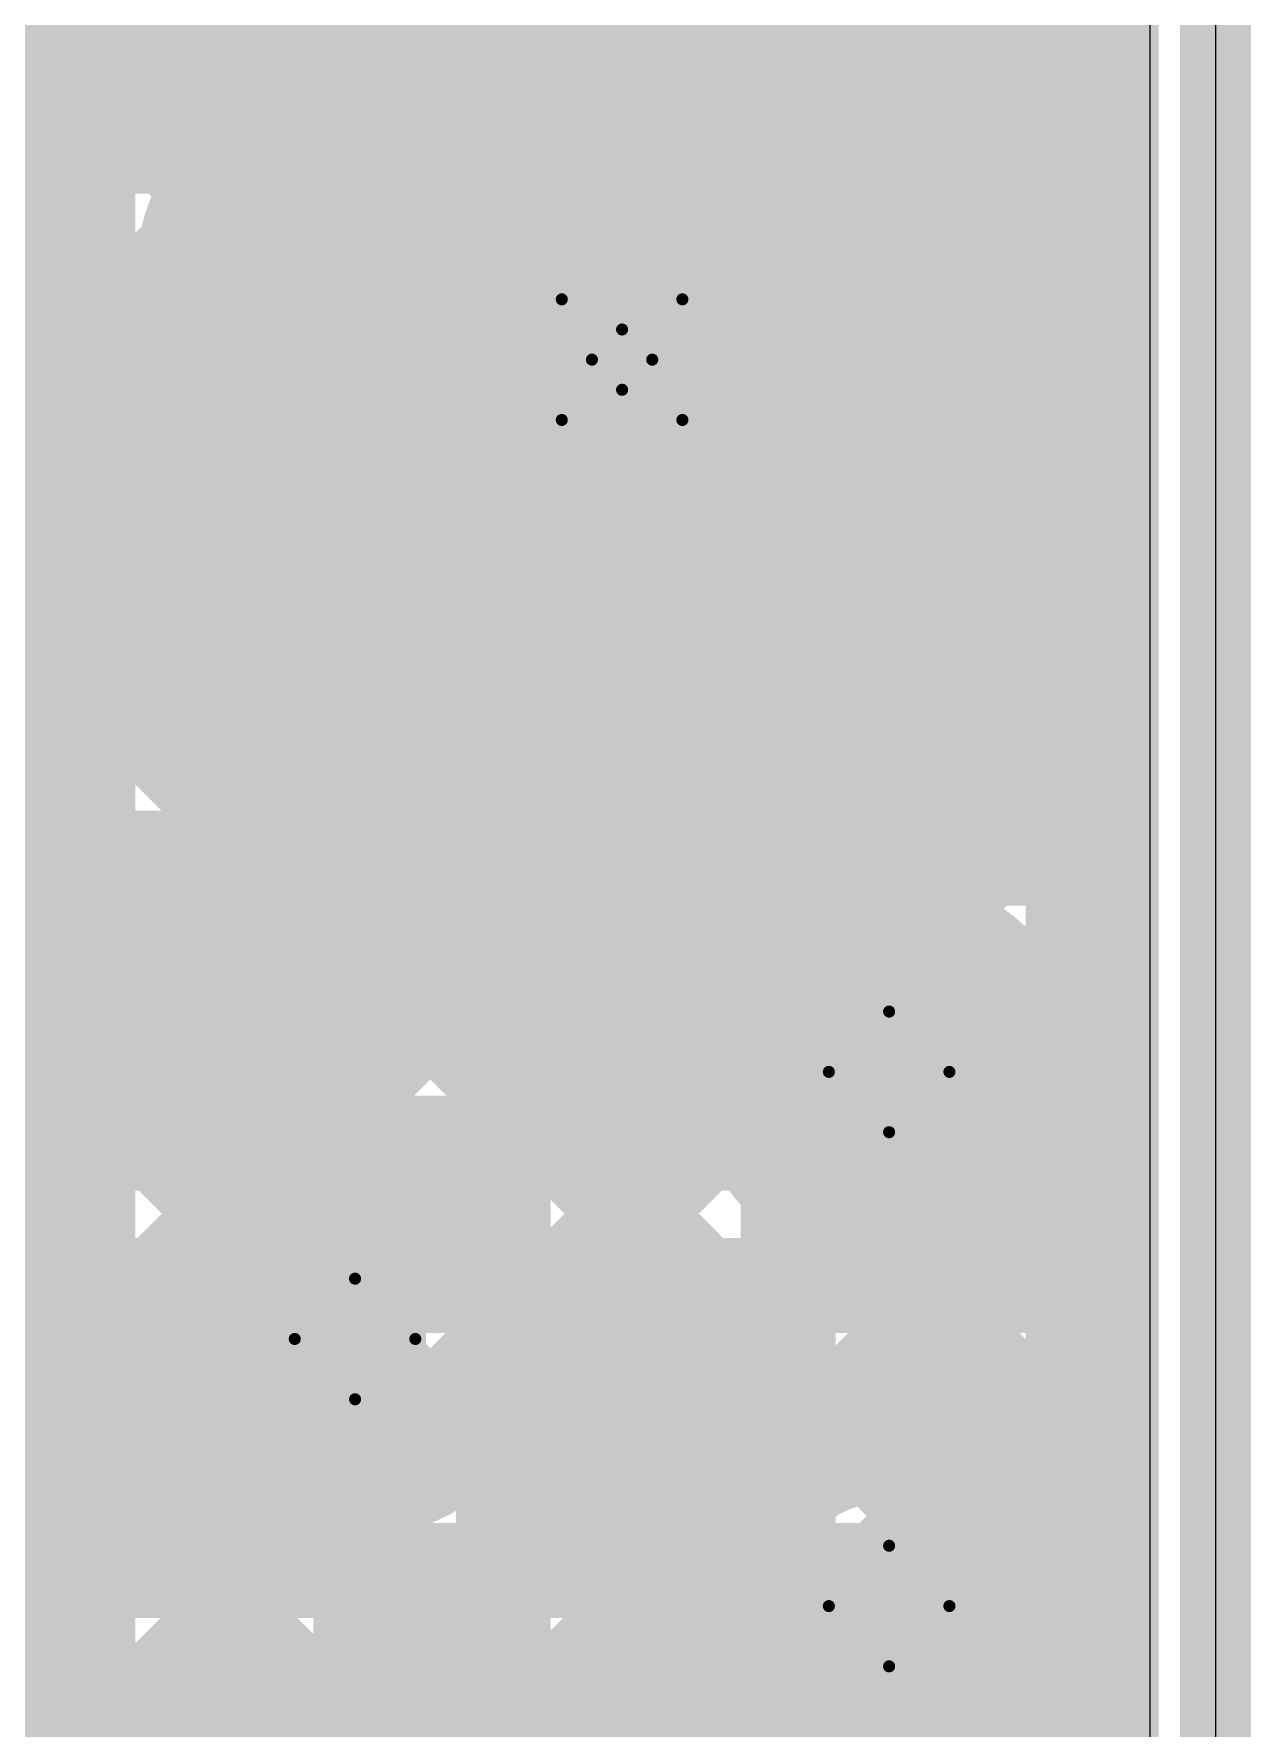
# Model space of a CAD drawing. Header units: millimetres. Extents: x 13 to 259, y -2 to 326.
# Drawn here: x 146.82 to 151.95, y 111.54 to 118.67 of the extents above; entities that cross this region are included whole.
import ezdxf

# ---------------------------------------------------------------- set-up
doc = ezdxf.new("R2010")
doc.units = ezdxf.units.MM
for name, color, linetype in [('BottomLayer', 5, 'Continuous'), ('BottomSolder', 6, 'Continuous'), ('ConnectLayer', 7, 'Continuous'), ('DrillDrawing', 1, 'Continuous'), ('Mechanical14', 56, 'Continuous'), ('Mechanical34', 56, 'Continuous'), ('MidLayer1', 16, 'Continuous'), ('MidLayer2', 76, 'Continuous'), ('MidLayer3', 90, 'Continuous'), ('MidLayer4', 156, 'Continuous'), ('MidLayer5', 130, 'Continuous'), ('MidLayer6', 216, 'Continuous'), ('MultiLayer', 9, 'Continuous'), ('TopLayer', 1, 'Continuous'), ('TopSolder', 216, 'Continuous')]:
    doc.layers.add(name, color=color, linetype=linetype)

# ---------------------------------------------------------------- blocks, each defined once
blk = doc.blocks.new('MTG240_400_170')
at = {"layer": 'BottomLayer', "const_width": 2}
blk.add_lwpolyline([(-1, 0, 1), (1, 0, 1)], format="xyb", close=True, dxfattribs=at)
at = {"layer": 'BottomSolder', "const_width": 2.1016}
blk.add_lwpolyline([(-1.0508, 0, 1), (1.0508, 0, 1)], format="xyb", close=True, dxfattribs=at)
at = {"layer": 'MidLayer1', "const_width": 2}
blk.add_lwpolyline([(-1, 0, 1), (1, 0, 1)], format="xyb", close=True, dxfattribs=at)
at = {"layer": 'MidLayer2', "const_width": 2}
blk.add_lwpolyline([(-1, 0, 1), (1, 0, 1)], format="xyb", close=True, dxfattribs=at)
at = {"layer": 'MidLayer3', "const_width": 2}
blk.add_lwpolyline([(-1, 0, 1), (1, 0, 1)], format="xyb", close=True, dxfattribs=at)
at = {"layer": 'MidLayer4', "const_width": 2}
blk.add_lwpolyline([(-1, 0, 1), (1, 0, 1)], format="xyb", close=True, dxfattribs=at)
at = {"layer": 'MidLayer5', "const_width": 2}
blk.add_lwpolyline([(-1, 0, 1), (1, 0, 1)], format="xyb", close=True, dxfattribs=at)
at = {"layer": 'MidLayer6', "const_width": 2}
blk.add_lwpolyline([(-1, 0, 1), (1, 0, 1)], format="xyb", close=True, dxfattribs=at)
at = {"layer": 'MultiLayer', "const_width": 2}
blk.add_lwpolyline([(-1, 0, 1), (1, 0, 1)], format="xyb", close=True, dxfattribs=at)
at = {"layer": 'TopLayer', "const_width": 2}
blk.add_lwpolyline([(-1, 0, 1), (1, 0, 1)], format="xyb", close=True, dxfattribs=at)
at = {"layer": 'TopSolder', "const_width": 2.1016}
blk.add_lwpolyline([(-1.0508, 0, 1), (1.0508, 0, 1)], format="xyb", close=True, dxfattribs=at)

msp = doc.modelspace()

# ---------------------------------------------------------------- linework, layer by layer
at = {"layer": 'BottomLayer', "const_width": 0.3}
for points in [[(150.275, 114.3, 1), (150.575, 114.3, 1)], [(148.025, 113.175, 1), (148.325, 113.175, 1)], [(150.275, 112.05, 1), (150.575, 112.05, 1)]]:
    msp.add_lwpolyline(points, format="xyb", close=True, dxfattribs=at)
at = {"layer": 'ConnectLayer'}
msp.add_line((151.8, 136.8), (151.8, 67.8), dxfattribs=at)
msp.add_line((151.8, 136.8), (151.8, 67.8), dxfattribs=at)
at = {"layer": 'ConnectLayer', "const_width": 0.4}
for points in [[(146.9997, 90.0254), (146.9997, 136.36)], [(147.5997, 68.24), (147.5997, 136.36)], [(148.1997, 68.24), (148.1997, 136.36)], [(148.7997, 68.24), (148.7997, 136.36)], [(149.3997, 68.24), (149.3997, 136.36)], [(149.9997, 68.24), (149.9997, 136.36)], [(150.5997, 68.24), (150.5997, 136.36)], [(151.1997, 68.24), (151.1997, 136.36)], [(151.36, 68.24), (151.36, 136.36)], [(151.36, 68.24), (151.36, 136.36)], [(151.36, 118.5373), (151.36, 131.0628)], [(151.36, 118.5373), (151.36, 131.0628)], [(147.05, 89.9442), (147.05, 128.8163)], [(132.0132, 128.4844), (147.5967, 112.901)], [(147.05, 122.7814), (151.36, 118.4714)], [(147.05, 118.2001), (151.36, 122.5101)], [(146.464, 118.4626), (150.0401, 122.0387)], [(146.464, 118.4626), (150.0401, 122.0387)], [(147.05, 121.9329), (151.36, 117.6229)], [(147.05, 117.3516), (151.36, 121.6616)], [(147.05, 121.0844), (151.36, 116.7744)], [(147.05, 116.5031), (151.36, 120.8131)], [(139.1336, 120.5156), (148.0899, 111.5593)], [(140.2003, 120.2973), (147.5967, 112.901)], [(147.05, 120.2359), (151.36, 115.9259)], [(147.05, 115.6545), (151.36, 119.9645)], [(139.7761, 119.8731), (148.0899, 111.5593)], [(146.0347, 119.5541), (147.1722, 118.4166)], [(146.0347, 119.5541), (147.1722, 118.4166)], [(147.05, 119.3873), (151.36, 115.0773)], [(147.05, 114.806), (151.36, 119.116)], [(146.59, 118.7998), (151.36, 118.7998)], [(147.05, 118.5388), (151.36, 114.2288)], [(147.05, 113.9575), (151.36, 118.2675)], [(139.0609, 110.2109), (147.0875, 118.2375)], [(139.0609, 110.2109), (147.0875, 118.2375)], [(146.5938, 118.1998), (151.36, 118.1998)], [(146.6035, 118.1368), (146.948, 117.7923)], [(146.6035, 118.1368), (146.948, 117.7923)], [(147.05, 117.6903), (151.36, 113.3803)], [(145.4835, 117.5597), (150.3569, 112.6864)], [(145.4835, 117.5597), (150.3569, 112.6864)], [(146.3197, 117.5721), (146.9195, 116.9723)], [(146.3197, 117.5721), (146.9195, 116.9723)], [(146.59, 117.5998), (151.36, 117.5998)], [(147.05, 113.1089), (151.36, 117.4189)], [(139.141, 109.4425), (146.8991, 117.2006)], [(139.141, 109.4425), (146.8991, 117.2006)], [(144.1367, 117.2095), (147.7206, 113.6256)], [(144.1367, 117.2095), (147.7206, 113.6256)], [(145.026, 117.1687), (148.4348, 113.7599)], [(145.026, 117.1687), (148.4348, 113.7599)], [(146.59, 116.9998), (151.36, 116.9998)], [(147.05, 116.8417), (151.36, 112.5317)], [(147.05, 112.2604), (151.36, 116.5704)], [(139.9117, 109.3647), (147.0375, 116.4905)], [(139.9117, 109.3647), (147.0375, 116.4905)], [(146.59, 116.3998), (151.36, 116.3998)], [(151.36, 103.5373), (151.36, 116.0628)], [(151.36, 103.5373), (151.36, 116.0628)], [(147.05, 115.9932), (151.36, 111.6832)], [(140.601, 109.2055), (147.3257, 115.9302)], [(140.601, 109.2055), (147.3257, 115.9302)], [(146.59, 115.7998), (151.36, 115.7998)], [(147.05, 111.4119), (151.36, 115.7219)], [(150.5631, 114.9249), (151.36, 115.7219)], [(150.5631, 114.9249), (151.36, 115.7219)], [(137.8722, 105.6282), (147.7273, 115.4832)], [(137.8722, 105.6282), (147.7273, 115.4832)], [(150.9159, 115.5214), (151.36, 115.0773)], [(150.9159, 115.5214), (151.36, 115.0773)], [(146.59, 115.1998), (151.36, 115.1998)], [(146.3512, 113.2587), (148.2373, 115.1448)], [(146.3512, 113.2587), (148.2373, 115.1448)], [(147.05, 115.1447), (151.36, 110.8347)], [(150.4166, 115.1722), (150.7218, 114.8671)], [(150.4166, 115.1722), (150.7218, 114.8671)], [(146.5531, 112.612), (148.8759, 114.9347)], [(146.5531, 112.612), (148.8759, 114.9347)], [(148.51, 113.7204), (149.7244, 114.9348)], [(148.51, 113.7204), (149.7244, 114.9348)], [(148.9723, 114.9195), (149.8317, 114.0601)], [(148.9723, 114.9195), (149.8317, 114.0601)], [(149.7923, 114.948), (149.9802, 114.7601)], [(149.7923, 114.948), (149.9802, 114.7601)], [(147.05, 110.5634), (151.36, 114.8734)], [(151.0207, 114.534), (151.36, 114.8734)], [(151.0207, 114.534), (151.36, 114.8734)], [(146.59, 114.5998), (151.36, 114.5998)], [(150.9921, 114.5967), (151.36, 114.2288)], [(150.9921, 114.5967), (151.36, 114.2288)], [(147.05, 114.2962), (151.36, 109.9862)], [(148.815, 113.1769), (149.8001, 114.162)], [(148.815, 113.1769), (149.8001, 114.162)], [(146.59, 113.9998), (151.36, 113.9998)], [(147.05, 109.7148), (151.36, 114.0248)], [(148.6682, 111.3329), (151.36, 114.0248)], [(148.6682, 111.3329), (151.36, 114.0248)], [(150.8852, 113.8552), (151.36, 113.3803)], [(150.8852, 113.8552), (151.36, 113.3803)], [(148.0365, 111.5498), (150.191, 113.7043)], [(148.0365, 111.5498), (150.191, 113.7043)], [(150.1851, 113.7067), (151.36, 112.5317)], [(150.1851, 113.7067), (151.36, 112.5317)], [(147.05, 113.4476), (151.36, 109.1376)], [(148.76, 113.4348), (149.8546, 112.3401)], [(148.76, 113.4348), (149.8546, 112.3401)], [(146.59, 113.3998), (151.36, 113.3998)], [(147.05, 108.8663), (151.36, 113.1763)], [(150.7717, 112.588), (151.36, 113.1763)], [(150.7717, 112.588), (151.36, 113.1763)], [(139.1435, 104.3538), (147.6297, 112.8401)], [(139.1435, 104.3538), (147.6297, 112.8401)], [(146.59, 112.7998), (151.36, 112.7998)], [(148.6257, 112.7205), (151.36, 109.9862)], [(148.6257, 112.7205), (151.36, 109.9862)], [(147.05, 112.5991), (151.36, 108.2891)], [(147.901, 112.5966), (150.1298, 110.3678)], [(147.901, 112.5966), (150.1298, 110.3678)], [(137.7166, 102.0785), (148.1732, 112.535)], [(137.7166, 102.0785), (148.1732, 112.535)], [(146.4172, 112.3834), (147.5983, 111.2024)], [(146.4172, 112.3834), (147.5983, 111.2024)], [(147.05, 108.0178), (151.36, 112.3278)], [(151.0648, 112.0325), (151.36, 112.3278)], [(151.0648, 112.0325), (151.36, 112.3278)], [(146.59, 112.1998), (151.36, 112.1998)], [(151.0614, 111.9819), (151.36, 111.6832)], [(151.0614, 111.9819), (151.36, 111.6832)], [(138.9894, 100.8057), (149.8871, 111.7033)], [(138.9894, 100.8057), (149.8871, 111.7033)], [(147.05, 111.7506), (151.36, 107.4406)], [(146.59, 111.5998), (151.36, 111.5998)], [(147.05, 107.1692), (151.36, 111.4792)], [(148.3286, 109.2963), (150.4425, 111.4102)], [(148.3286, 109.2963), (150.4425, 111.4102)], [(150.3105, 110.4297), (151.36, 111.4792)], [(150.3105, 110.4297), (151.36, 111.4792)], [(150.7152, 111.4795), (151.36, 110.8347)], [(150.7152, 111.4795), (151.36, 110.8347)]]:
    msp.add_lwpolyline(points, dxfattribs=at)
msp.add_lwpolyline([(151.36, 116.0628, -3.607188), (151.36, 118.5373)], format="xyb", dxfattribs=at)
msp.add_lwpolyline([(151.36, 116.0628, -3.607188), (151.36, 118.5373)], format="xyb", dxfattribs=at)
at = {"layer": 'ConnectLayer'}
for points, const_width in [([(151.26, 118.7998, 1), (151.46, 118.7998, 1)], 0.2), ([(146.95, 118.5388, 1), (147.15, 118.5388, 1)], 0.2), ([(151.26, 118.5373, 1), (151.46, 118.5373, 1)], 0.2), ([(151.26, 118.5373, 1), (151.46, 118.5373, 1)], 0.2), ([(151.26, 118.5373, 1), (151.46, 118.5373, 1)], 0.2), ([(151.26, 118.5373, 1), (151.46, 118.5373, 1)], 0.2), ([(147.0722, 118.4166, 1), (147.2722, 118.4166, 1)], 0.2), ([(147.0722, 118.4166, 1), (147.2722, 118.4166, 1)], 0.2), ([(151.26, 118.4714, 1), (151.46, 118.4714, 1)], 0.2), ([(151.26, 118.2675, 1), (151.46, 118.2675, 1)], 0.2), ([(146.95, 118.2001, 1), (147.15, 118.2001, 1)], 0.2), ([(146.9875, 118.2375, 1), (147.1875, 118.2375, 1)], 0.2), ([(146.9875, 118.2375, 1), (147.1875, 118.2375, 1)], 0.2), ([(151.26, 118.1998, 1), (151.46, 118.1998, 1)], 0.2), ([(146.848, 117.7923, 1), (147.048, 117.7923, 1)], 0.2), ([(146.848, 117.7923, 1), (147.048, 117.7923, 1)], 0.2), ([(146.95, 117.6903, 1), (147.15, 117.6903, 1)], 0.2), ([(151.26, 117.6229, 1), (151.46, 117.6229, 1)], 0.2), ([(151.26, 117.5998, 1), (151.46, 117.5998, 1)], 0.2), ([(151.26, 117.4189, 1), (151.46, 117.4189, 1)], 0.2), ([(146.95, 117.3516, 1), (147.15, 117.3516, 1)], 0.2), ([(146.7991, 117.2006, 1), (146.9991, 117.2006, 1)], 0.2), ([(146.7991, 117.2006, 1), (146.9991, 117.2006, 1)], 0.2), ([(151.26, 116.9998, 1), (151.46, 116.9998, 1)], 0.2), ([(146.8195, 116.9723, 1), (147.0195, 116.9723, 1)], 0.2), ([(146.8195, 116.9723, 1), (147.0195, 116.9723, 1)], 0.2), ([(146.95, 116.8417, 1), (147.15, 116.8417, 1)], 0.2), ([(151.26, 116.7744, 1), (151.46, 116.7744, 1)], 0.2), ([(151.26, 116.5704, 1), (151.46, 116.5704, 1)], 0.2), ([(146.9375, 116.4905, 1), (147.1375, 116.4905, 1)], 0.2), ([(146.9375, 116.4905, 1), (147.1375, 116.4905, 1)], 0.2), ([(146.95, 116.5031, 1), (147.15, 116.5031, 1)], 0.2), ([(151.26, 116.3998, 1), (151.46, 116.3998, 1)], 0.2), ([(151.26, 116.0628, 1), (151.46, 116.0628, 1)], 0.2), ([(151.26, 116.0628, 1), (151.46, 116.0628, 1)], 0.2), ([(151.26, 116.0628, 1), (151.46, 116.0628, 1)], 0.2), ([(151.26, 116.0628, 1), (151.46, 116.0628, 1)], 0.2), ([(146.95, 115.9932, 1), (147.15, 115.9932, 1)], 0.2), ([(147.2257, 115.9302, 1), (147.4257, 115.9302, 1)], 0.2), ([(147.2257, 115.9302, 1), (147.4257, 115.9302, 1)], 0.2), ([(151.26, 115.9259, 1), (151.46, 115.9259, 1)], 0.2), ([(151.26, 115.7998, 1), (151.46, 115.7998, 1)], 0.2), ([(151.26, 115.7219, 1), (151.46, 115.7219, 1)], 0.2), ([(151.26, 115.7219, 1), (151.46, 115.7219, 1)], 0.2), ([(151.26, 115.7219, 1), (151.46, 115.7219, 1)], 0.2), ([(146.95, 115.6545, 1), (147.15, 115.6545, 1)], 0.2), ([(147.6273, 115.4832, 1), (147.8273, 115.4832, 1)], 0.2), ([(147.6273, 115.4832, 1), (147.8273, 115.4832, 1)], 0.2), ([(150.8159, 115.5214, 1), (151.0159, 115.5214, 1)], 0.2), ([(150.8159, 115.5214, 1), (151.0159, 115.5214, 1)], 0.2), ([(151.26, 115.1998, 1), (151.46, 115.1998, 1)], 0.2), ([(146.95, 115.1447, 1), (147.15, 115.1447, 1)], 0.2), ([(148.1373, 115.1448, 1), (148.3373, 115.1448, 1)], 0.2), ([(148.1373, 115.1448, 1), (148.3373, 115.1448, 1)], 0.2), ([(150.3166, 115.1722, 1), (150.5166, 115.1722, 1)], 0.2), ([(150.3166, 115.1722, 1), (150.5166, 115.1722, 1)], 0.2), ([(151.26, 115.0773, 1), (151.46, 115.0773, 1)], 0.2), ([(151.26, 115.0773, 1), (151.46, 115.0773, 1)], 0.2), ([(151.26, 115.0773, 1), (151.46, 115.0773, 1)], 0.2), ([(148.7759, 114.9347, 1), (148.9759, 114.9347, 1)], 0.2), ([(148.7759, 114.9347, 1), (148.9759, 114.9347, 1)], 0.2), ([(148.8723, 114.9195, 1), (149.0723, 114.9195, 1)], 0.2), ([(148.8723, 114.9195, 1), (149.0723, 114.9195, 1)], 0.2), ([(149.6244, 114.9348, 1), (149.8244, 114.9348, 1)], 0.2), ([(149.6244, 114.9348, 1), (149.8244, 114.9348, 1)], 0.2), ([(151.065, 114.3, 1), (149.785, 114.3, 1)], 0.4), ([(151.065, 114.3, 1), (149.785, 114.3, 1)], 0.4), ([(149.6923, 114.948, 1), (149.8923, 114.948, 1)], 0.2), ([(149.6923, 114.948, 1), (149.8923, 114.948, 1)], 0.2), ([(150.4631, 114.9249, 1), (150.6631, 114.9249, 1)], 0.2), ([(150.4631, 114.9249, 1), (150.6631, 114.9249, 1)], 0.2), ([(150.6218, 114.8671, 1), (150.8218, 114.8671, 1)], 0.2), ([(150.6218, 114.8671, 1), (150.8218, 114.8671, 1)], 0.2), ([(151.26, 114.8734, 1), (151.46, 114.8734, 1)], 0.2), ([(151.26, 114.8734, 1), (151.46, 114.8734, 1)], 0.2), ([(151.26, 114.8734, 1), (151.46, 114.8734, 1)], 0.2), ([(146.95, 114.806, 1), (147.15, 114.806, 1)], 0.2), ([(149.8802, 114.7601, 1), (150.0802, 114.7601, 1)], 0.2), ([(149.8802, 114.7601, 1), (150.0802, 114.7601, 1)], 0.2), ([(150.8921, 114.5967, 1), (151.0921, 114.5967, 1)], 0.2), ([(150.8921, 114.5967, 1), (151.0921, 114.5967, 1)], 0.2), ([(151.26, 114.5998, 1), (151.46, 114.5998, 1)], 0.2), ([(150.9207, 114.534, 1), (151.1207, 114.534, 1)], 0.2), ([(150.9207, 114.534, 1), (151.1207, 114.534, 1)], 0.2), ([(146.95, 114.2962, 1), (147.15, 114.2962, 1)], 0.2), ([(149.685, 114.3, 1), (149.885, 114.3, 1)], 0.2), ([(149.685, 114.3, 1), (149.885, 114.3, 1)], 0.2), ([(150.965, 114.3, 1), (151.165, 114.3, 1)], 0.2), ([(150.965, 114.3, 1), (151.165, 114.3, 1)], 0.2), ([(151.26, 114.2288, 1), (151.46, 114.2288, 1)], 0.2), ([(151.26, 114.2288, 1), (151.46, 114.2288, 1)], 0.2), ([(151.26, 114.2288, 1), (151.46, 114.2288, 1)], 0.2), ([(149.7001, 114.162, 1), (149.9001, 114.162, 1)], 0.2), ([(149.7001, 114.162, 1), (149.9001, 114.162, 1)], 0.2), ([(149.7317, 114.0601, 1), (149.9317, 114.0601, 1)], 0.2), ([(149.7317, 114.0601, 1), (149.9317, 114.0601, 1)], 0.2), ([(151.26, 114.0248, 1), (151.46, 114.0248, 1)], 0.2), ([(151.26, 114.0248, 1), (151.46, 114.0248, 1)], 0.2), ([(151.26, 114.0248, 1), (151.46, 114.0248, 1)], 0.2), ([(151.26, 113.9998, 1), (151.46, 113.9998, 1)], 0.2), ([(146.95, 113.9575, 1), (147.15, 113.9575, 1)], 0.2), ([(150.7852, 113.8552, 1), (150.9852, 113.8552, 1)], 0.2), ([(150.7852, 113.8552, 1), (150.9852, 113.8552, 1)], 0.2), ([(148.815, 113.175, 1), (147.535, 113.175, 1)], 0.4), ([(148.815, 113.175, 1), (147.535, 113.175, 1)], 0.4), ([(148.3348, 113.7599, 1), (148.5348, 113.7599, 1)], 0.2), ([(148.3348, 113.7599, 1), (148.5348, 113.7599, 1)], 0.2), ([(148.41, 113.7204, 1), (148.61, 113.7204, 1)], 0.2), ([(148.41, 113.7204, 1), (148.61, 113.7204, 1)], 0.2), ([(150.0851, 113.7067, 1), (150.2851, 113.7067, 1)], 0.2), ([(150.0851, 113.7067, 1), (150.2851, 113.7067, 1)], 0.2), ([(150.091, 113.7043, 1), (150.291, 113.7043, 1)], 0.2), ([(150.091, 113.7043, 1), (150.291, 113.7043, 1)], 0.2), ([(147.6206, 113.6256, 1), (147.8206, 113.6256, 1)], 0.2), ([(147.6206, 113.6256, 1), (147.8206, 113.6256, 1)], 0.2), ([(146.95, 113.4476, 1), (147.15, 113.4476, 1)], 0.2), ([(148.66, 113.4348, 1), (148.86, 113.4348, 1)], 0.2), ([(148.66, 113.4348, 1), (148.86, 113.4348, 1)], 0.2), ([(151.26, 113.3998, 1), (151.46, 113.3998, 1)], 0.2), ([(151.26, 113.3803, 1), (151.46, 113.3803, 1)], 0.2), ([(151.26, 113.3803, 1), (151.46, 113.3803, 1)], 0.2), ([(151.26, 113.3803, 1), (151.46, 113.3803, 1)], 0.2), ([(147.435, 113.175, 1), (147.635, 113.175, 1)], 0.2), ([(147.435, 113.175, 1), (147.635, 113.175, 1)], 0.2), ([(148.715, 113.1769, 1), (148.915, 113.1769, 1)], 0.2), ([(148.715, 113.1769, 1), (148.915, 113.1769, 1)], 0.2), ([(148.715, 113.175, 1), (148.915, 113.175, 1)], 0.2), ([(148.715, 113.175, 1), (148.915, 113.175, 1)], 0.2), ([(151.26, 113.1763, 1), (151.46, 113.1763, 1)], 0.2), ([(151.26, 113.1763, 1), (151.46, 113.1763, 1)], 0.2), ([(151.26, 113.1763, 1), (151.46, 113.1763, 1)], 0.2), ([(146.95, 113.1089, 1), (147.15, 113.1089, 1)], 0.2), ([(147.4967, 112.901, 1), (147.6967, 112.901, 1)], 0.2), ([(147.4967, 112.901, 1), (147.6967, 112.901, 1)], 0.2), ([(147.5297, 112.8401, 1), (147.7297, 112.8401, 1)], 0.2), ([(147.5297, 112.8401, 1), (147.7297, 112.8401, 1)], 0.2), ([(151.26, 112.7998, 1), (151.46, 112.7998, 1)], 0.2), ([(148.5257, 112.7205, 1), (148.7257, 112.7205, 1)], 0.2), ([(148.5257, 112.7205, 1), (148.7257, 112.7205, 1)], 0.2), ([(151.065, 112.05, 1), (149.785, 112.05, 1)], 0.4), ([(151.065, 112.05, 1), (149.785, 112.05, 1)], 0.4), ([(150.2569, 112.6864, 1), (150.4569, 112.6864, 1)], 0.2), ([(150.2569, 112.6864, 1), (150.4569, 112.6864, 1)], 0.2), ([(146.95, 112.5991, 1), (147.15, 112.5991, 1)], 0.2), ([(147.801, 112.5966, 1), (148.001, 112.5966, 1)], 0.2), ([(147.801, 112.5966, 1), (148.001, 112.5966, 1)], 0.2), ([(150.6717, 112.588, 1), (150.8717, 112.588, 1)], 0.2), ([(150.6717, 112.588, 1), (150.8717, 112.588, 1)], 0.2), ([(148.0732, 112.535, 1), (148.2732, 112.535, 1)], 0.2), ([(148.0732, 112.535, 1), (148.2732, 112.535, 1)], 0.2), ([(151.26, 112.5317, 1), (151.46, 112.5317, 1)], 0.2), ([(151.26, 112.5317, 1), (151.46, 112.5317, 1)], 0.2), ([(151.26, 112.5317, 1), (151.46, 112.5317, 1)], 0.2), ([(149.7546, 112.3401, 1), (149.9546, 112.3401, 1)], 0.2), ([(149.7546, 112.3401, 1), (149.9546, 112.3401, 1)], 0.2), ([(151.26, 112.3278, 1), (151.46, 112.3278, 1)], 0.2), ([(151.26, 112.3278, 1), (151.46, 112.3278, 1)], 0.2), ([(151.26, 112.3278, 1), (151.46, 112.3278, 1)], 0.2), ([(146.95, 112.2604, 1), (147.15, 112.2604, 1)], 0.2), ([(151.26, 112.1998, 1), (151.46, 112.1998, 1)], 0.2), ([(149.685, 112.05, 1), (149.885, 112.05, 1)], 0.2), ([(149.685, 112.05, 1), (149.885, 112.05, 1)], 0.2), ([(150.9614, 111.9819, 1), (151.1614, 111.9819, 1)], 0.2), ([(150.9614, 111.9819, 1), (151.1614, 111.9819, 1)], 0.2), ([(150.9648, 112.0325, 1), (151.1648, 112.0325, 1)], 0.2), ([(150.9648, 112.0325, 1), (151.1648, 112.0325, 1)], 0.2), ([(150.965, 112.05, 1), (151.165, 112.05, 1)], 0.2), ([(150.965, 112.05, 1), (151.165, 112.05, 1)], 0.2), ([(146.95, 111.7506, 1), (147.15, 111.7506, 1)], 0.2), ([(149.7871, 111.7033, 1), (149.9871, 111.7033, 1)], 0.2), ([(149.7871, 111.7033, 1), (149.9871, 111.7033, 1)], 0.2), ([(151.26, 111.6832, 1), (151.46, 111.6832, 1)], 0.2), ([(151.26, 111.6832, 1), (151.46, 111.6832, 1)], 0.2), ([(151.26, 111.6832, 1), (151.46, 111.6832, 1)], 0.2), ([(148.815, 110.925, 1), (147.535, 110.925, 1)], 0.4), ([(148.815, 110.925, 1), (147.535, 110.925, 1)], 0.4), ([(147.9899, 111.5593, 1), (148.1899, 111.5593, 1)], 0.2), ([(147.9899, 111.5593, 1), (148.1899, 111.5593, 1)], 0.2), ([(151.26, 111.5998, 1), (151.46, 111.5998, 1)], 0.2), ([(147.9365, 111.5498, 1), (148.1365, 111.5498, 1)], 0.2), ([(147.9365, 111.5498, 1), (148.1365, 111.5498, 1)], 0.2), ([(146.95, 111.4119, 1), (147.15, 111.4119, 1)], 0.2), ([(150.3425, 111.4102, 1), (150.5425, 111.4102, 1)], 0.2), ([(150.3425, 111.4102, 1), (150.5425, 111.4102, 1)], 0.2), ([(150.6152, 111.4795, 1), (150.8152, 111.4795, 1)], 0.2), ([(150.6152, 111.4795, 1), (150.8152, 111.4795, 1)], 0.2), ([(151.26, 111.4792, 1), (151.46, 111.4792, 1)], 0.2), ([(151.26, 111.4792, 1), (151.46, 111.4792, 1)], 0.2), ([(151.26, 111.4792, 1), (151.46, 111.4792, 1)], 0.2)]:
    msp.add_lwpolyline(points, format="xyb", close=True, dxfattribs=dict(at, const_width=const_width))
at = {"layer": 'DrillDrawing', "const_width": 0.0508}
for points in [[(149.046, 117.554), (149.3, 117.427)], [(149.046, 117.554), (149.173, 117.3)], [(149.3, 117.427), (149.554, 117.554)], [(149.427, 117.3), (149.554, 117.554)], [(149.046, 117.046), (149.173, 117.3)], [(149.427, 117.3), (149.554, 117.046)], [(149.046, 117.046), (149.3, 117.173)], [(149.3, 117.173), (149.554, 117.046)], [(150.171, 114.3), (150.425, 114.554)], [(150.425, 114.554), (150.679, 114.3)], [(150.171, 114.3), (150.425, 114.046)], [(150.425, 114.046), (150.679, 114.3)], [(147.921, 113.175), (148.175, 113.429)], [(148.175, 113.429), (148.429, 113.175)], [(147.921, 113.175), (148.175, 112.921)], [(148.175, 112.921), (148.429, 113.175)], [(150.171, 112.05), (150.425, 112.304)], [(150.425, 112.304), (150.679, 112.05)], [(150.171, 112.05), (150.425, 111.796)], [(150.425, 111.796), (150.679, 112.05)]]:
    msp.add_lwpolyline(points, dxfattribs=at)
at = {"layer": 'DrillDrawing', "const_width": 0.0254}
for points in [[(149.0333, 117.554, 1), (149.0587, 117.554, 1)], [(149.0333, 117.554, 1), (149.0587, 117.554, 1)], [(149.5413, 117.554, 1), (149.5667, 117.554, 1)], [(149.5413, 117.554, 1), (149.5667, 117.554, 1)], [(149.2873, 117.427, 1), (149.3127, 117.427, 1)], [(149.2873, 117.427, 1), (149.3127, 117.427, 1)], [(149.1603, 117.3, 1), (149.1857, 117.3, 1)], [(149.1603, 117.3, 1), (149.1857, 117.3, 1)], [(149.4143, 117.3, 1), (149.4397, 117.3, 1)], [(149.4143, 117.3, 1), (149.4397, 117.3, 1)], [(149.2873, 117.173, 1), (149.3127, 117.173, 1)], [(149.2873, 117.173, 1), (149.3127, 117.173, 1)], [(149.0333, 117.046, 1), (149.0587, 117.046, 1)], [(149.0333, 117.046, 1), (149.0587, 117.046, 1)], [(149.5413, 117.046, 1), (149.5667, 117.046, 1)], [(149.5413, 117.046, 1), (149.5667, 117.046, 1)], [(150.4123, 114.554, 1), (150.4377, 114.554, 1)], [(150.4123, 114.554, 1), (150.4377, 114.554, 1)], [(150.1583, 114.3, 1), (150.1837, 114.3, 1)], [(150.1583, 114.3, 1), (150.1837, 114.3, 1)], [(150.6663, 114.3, 1), (150.6917, 114.3, 1)], [(150.6663, 114.3, 1), (150.6917, 114.3, 1)], [(150.4123, 114.046, 1), (150.4377, 114.046, 1)], [(150.4123, 114.046, 1), (150.4377, 114.046, 1)], [(148.1623, 113.429, 1), (148.1877, 113.429, 1)], [(148.1623, 113.429, 1), (148.1877, 113.429, 1)], [(147.9083, 113.175, 1), (147.9337, 113.175, 1)], [(147.9083, 113.175, 1), (147.9337, 113.175, 1)], [(148.4163, 113.175, 1), (148.4417, 113.175, 1)], [(148.4163, 113.175, 1), (148.4417, 113.175, 1)], [(148.1623, 112.921, 1), (148.1877, 112.921, 1)], [(148.1623, 112.921, 1), (148.1877, 112.921, 1)], [(150.4123, 112.304, 1), (150.4377, 112.304, 1)], [(150.4123, 112.304, 1), (150.4377, 112.304, 1)], [(150.1583, 112.05, 1), (150.1837, 112.05, 1)], [(150.1583, 112.05, 1), (150.1837, 112.05, 1)], [(150.6663, 112.05, 1), (150.6917, 112.05, 1)], [(150.6663, 112.05, 1), (150.6917, 112.05, 1)], [(150.4123, 111.796, 1), (150.4377, 111.796, 1)], [(150.4123, 111.796, 1), (150.4377, 111.796, 1)]]:
    msp.add_lwpolyline(points, format="xyb", close=True, dxfattribs=at)
at = {"layer": 'Mechanical14', "const_width": 0.3}
msp.add_lwpolyline([(151.8, 67.8), (151.8, 136.8)], dxfattribs=at)
at = {"layer": 'Mechanical34', "const_width": 0.1}
for points in [[(151.8, 136.85), (151.8, 67.85)], [(146.8, 72.8), (146.8, 131.8)], [(149.3096, 117.3009), (149.3096, 119.2509)], [(147.3516, 117.3009), (149.3016, 117.3009)], [(149.3096, 115.3509), (149.3096, 117.3009)], [(149.3096, 117.3009), (151.2516, 117.3009)]]:
    msp.add_lwpolyline(points, dxfattribs=at)
at = {"layer": 'Mechanical34'}
for points, const_width in [([(150.5016, 117.3009, 1), (148.1016, 117.3009, 1)], 0.1), ([(147.3266, 117.3009, 1), (147.3766, 117.3009, 1)], 0.05), ([(148.0766, 117.3009, 1), (148.1266, 117.3009, 1)], 0.05), ([(149.2766, 117.3009, 1), (149.3266, 117.3009, 1)], 0.05), ([(149.2846, 117.3009, 1), (149.3346, 117.3009, 1)], 0.05), ([(149.2846, 117.3009, 1), (149.3346, 117.3009, 1)], 0.05), ([(149.2846, 117.3009, 1), (149.3346, 117.3009, 1)], 0.05), ([(150.4766, 117.3009, 1), (150.5266, 117.3009, 1)], 0.05), ([(151.2266, 117.3009, 1), (151.2766, 117.3009, 1)], 0.05), ([(149.2846, 115.3509, 1), (149.3346, 115.3509, 1)], 0.05)]:
    msp.add_lwpolyline(points, format="xyb", close=True, dxfattribs=dict(at, const_width=const_width))
at = {"layer": 'MidLayer1', "const_width": 0.3}
for points in [[(150.275, 114.3, 1), (150.575, 114.3, 1)], [(148.025, 113.175, 1), (148.325, 113.175, 1)], [(150.275, 112.05, 1), (150.575, 112.05, 1)]]:
    msp.add_lwpolyline(points, format="xyb", close=True, dxfattribs=at)
at = {"layer": 'MidLayer2', "const_width": 0.3}
for points in [[(150.275, 114.3, 1), (150.575, 114.3, 1)], [(148.025, 113.175, 1), (148.325, 113.175, 1)], [(150.275, 112.05, 1), (150.575, 112.05, 1)]]:
    msp.add_lwpolyline(points, format="xyb", close=True, dxfattribs=at)
at = {"layer": 'MidLayer3', "const_width": 0.3}
for points in [[(150.275, 114.3, 1), (150.575, 114.3, 1)], [(148.025, 113.175, 1), (148.325, 113.175, 1)], [(150.275, 112.05, 1), (150.575, 112.05, 1)]]:
    msp.add_lwpolyline(points, format="xyb", close=True, dxfattribs=at)
at = {"layer": 'MidLayer4', "const_width": 0.3}
for points in [[(150.275, 114.3, 1), (150.575, 114.3, 1)], [(148.025, 113.175, 1), (148.325, 113.175, 1)], [(150.275, 112.05, 1), (150.575, 112.05, 1)]]:
    msp.add_lwpolyline(points, format="xyb", close=True, dxfattribs=at)
at = {"layer": 'MidLayer5', "const_width": 0.3}
for points in [[(150.275, 114.3, 1), (150.575, 114.3, 1)], [(148.025, 113.175, 1), (148.325, 113.175, 1)], [(150.275, 112.05, 1), (150.575, 112.05, 1)]]:
    msp.add_lwpolyline(points, format="xyb", close=True, dxfattribs=at)
at = {"layer": 'MidLayer6', "const_width": 0.3}
for points in [[(150.275, 114.3, 1), (150.575, 114.3, 1)], [(148.025, 113.175, 1), (148.325, 113.175, 1)], [(150.275, 112.05, 1), (150.575, 112.05, 1)]]:
    msp.add_lwpolyline(points, format="xyb", close=True, dxfattribs=at)
at = {"layer": 'MultiLayer', "const_width": 0.3}
for points in [[(150.275, 114.3, 1), (150.575, 114.3, 1)], [(148.025, 113.175, 1), (148.325, 113.175, 1)], [(150.275, 112.05, 1), (150.575, 112.05, 1)]]:
    msp.add_lwpolyline(points, format="xyb", close=True, dxfattribs=at)
at = {"layer": 'TopLayer'}
msp.add_line((151.525, 68.05), (151.5251, 136.525), dxfattribs=at)
at = {"layer": 'TopLayer', "const_width": 0.3}
for points in [[(150.275, 114.3, 1), (150.575, 114.3, 1)], [(148.025, 113.175, 1), (148.325, 113.175, 1)], [(150.275, 112.05, 1), (150.575, 112.05, 1)]]:
    msp.add_lwpolyline(points, format="xyb", close=True, dxfattribs=at)

# ---------------------------------------------------------------- block references
msp.add_blockref('MTG240_400_170', (149.3, 117.3))

doc.saveas('drawing.dxf')
